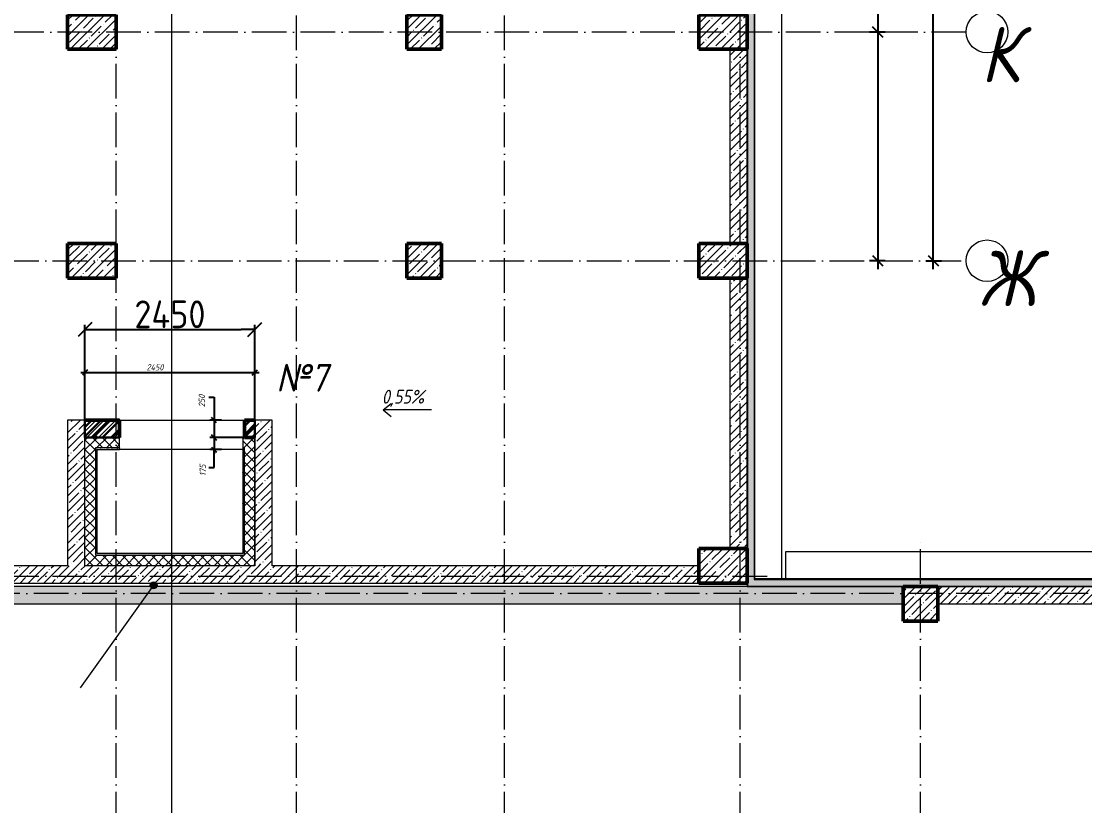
# Model space of a CAD drawing. Header units: millimetres. Extents: x -356862 to 418287, y 0 to 839748.
# Drawn here: x -337670 to -322335, y 465334 to 476652 of the extents above; entities that cross this region are included whole.
import ezdxf

# ---------------------------------------------------------------- set-up
doc = ezdxf.new("R2010")
doc.units = ezdxf.units.MM
doc.linetypes.add('50_200_ШТРИХ_1Т_ш5_п1_п1_', pattern=[700, 500, -100, 0, -100])
for name, color, linetype, lineweight in [('0) Кирпич подвал', 20, 'Continuous', 30), ('A-____-____-DIMS', 7, 'Continuous', 9), ('A-FLOR-____-OTLN', 7, 'Continuous', 9), ('A-WALL-____-MCUT', 7, 'Continuous', 13), ('A-WALL-____-MCUT-1', 7, 'Continuous', 9), ('A-WALL-____-MCUT-2', 7, 'Continuous', 50), ('A-WALL-____-MCUT-3', 7, 'Continuous', 9), ('A-WALL-____-OTLN', 7, 'Continuous', 9), ('A-WALL-____-PATT-1', 7, 'Continuous', 9), ('A-WALL-FNSH-MCUT-1', 7, 'Continuous', 9), ('G-____-____-DIMS', 7, 'Continuous', 9), ('G-____-____-TEXT', 7, 'Continuous', 9), ('S-COLS-____-MCUT', 7, 'Continuous', 50), ('S-COLS-____-OTLN', 7, 'Continuous', 9), ('S-GRID-____-IDEN', 7, 'Continuous', 9), ('S-GRID-____-OTLN-1', 7, '50_200_ШТРИХ_1Т_ш5_п1_п1_', 9)]:
    doc.layers.add(name, color=color, linetype=linetype, lineweight=lineweight)
for name, color, linetype, lineweight, true_color in [('A-WALL-____-OTLN-1', 7, 'Continuous', 9, 0x800000), ('A-WALL-____-PATT-2', 7, 'Continuous', 9, 0x787878), ('A-WALL-____-PATT-3', 9, 'Continuous', 9, 0x808080), ('G-____-____-SYMB-1', 9, 'Continuous', 9, 0x808080)]:
    doc.layers.add(name, color=color, linetype=linetype, lineweight=lineweight, true_color=true_color)
doc.styles.add('ISOCPEUR_I', font='isocpeui.ttf', dxfattribs={"width": 0.9, "height": 2.5})
doc.styles.add('ISOCPEUR_I_5', font='isocpeui.ttf', dxfattribs={"width": 0.85, "height": 2.1})
doc.styles.add('ISOCPEUR_I_7', font='isocpeui.ttf', dxfattribs={"width": 0.9, "height": 90})
doc.styles.add('СПДС', font='isocpeur.ttf', dxfattribs={"width": 0.9})
doc.dimstyles.new('ISO-1_8_0_9К_СРЕДНИЙ_Кладочные_1', dxfattribs={"dimscale": 304.8, "dimtxt": 89.638306, "dimasz": 0.246063, "dimexe": 0.19685, "dimexo": 0, "dimgap": 0, "dimtad": 1, "dimdec": 3, "dimrnd": 0.001, "dimdsep": 46, "dimtxsty": 'ISOCPEUR_I_7', "dimblk1": 'OBLIQUE', "dimblk2": 'OBLIQUE', "dimsah": 1, "dimcen": 0.09, "dimdle": 0.19685, "dimazin": 0, "dimtfac": 1, "dimtdec": 4, "dimtix": 1, "dimtmove": 0, "dimatfit": 3, "dimfxl": 1, "dimtvp": 1, "dimtolj": 1, "dimtzin": 0, "dimarcsym": 2})
doc.dimstyles.new('ISO-1_8_0_9К_СРЕДНИЙ_Кладочные_2', dxfattribs={"dimscale": 304.8, "dimtxt": 89.638306, "dimasz": 0.246063, "dimexe": 0.19685, "dimexo": 0, "dimgap": 0, "dimtad": 1, "dimdec": 3, "dimrnd": 0.001, "dimdsep": 46, "dimtxsty": 'ISOCPEUR_I_7', "dimblk1": 'OBLIQUE', "dimblk2": 'OBLIQUE', "dimsah": 1, "dimcen": 0.09, "dimdle": 0.19685, "dimazin": 0, "dimtfac": 1, "dimtdec": 4, "dimtix": 1, "dimtmove": 1, "dimatfit": 3, "dimfxl": 1, "dimtvp": 1, "dimtolj": 1, "dimtzin": 0, "dimarcsym": 2})
doc.dimstyles.new('ISO-2_5_0_9К_БОЛЬШОЙ_ОСИ', dxfattribs={"dimscale": 304.8, "dimtxt": 248.995294, "dimasz": 0.492126, "dimexe": 0.393701, "dimexo": 0, "dimgap": 0, "dimtad": 1, "dimdec": 0, "dimzin": 0, "dimdsep": 46, "dimtxsty": 'ISOCPEUR_I', "dimblk1": 'OBLIQUE', "dimblk2": 'OBLIQUE', "dimsah": 1, "dimcen": 0.09, "dimdle": 0.393701, "dimazin": 0, "dimtfac": 1, "dimtdec": 4, "dimtix": 1, "dimtmove": 0, "dimatfit": 3, "dimfxl": 1, "dimtvp": 1, "dimtolj": 1, "dimtzin": 0, "dimarcsym": 2})
doc.dimstyles.new('Размера А3', dxfattribs={"dimtxt": 200, "dimasz": 100, "dimexe": 70, "dimexo": 100, "dimgap": 20, "dimtad": 1, "dimdec": 0, "dimrnd": 10, "dimzin": 0, "dimdsep": 46, "dimtxsty": 'СПДС', "dimblk": 'ARROWHEAD_6', "dimcen": 1, "dimclrd": 256, "dimclre": 256, "dimclrt": 256, "dimazin": 0, "dimtfac": 1, "dimtdec": 0, "dimtmove": 2, "dimatfit": 3, "dimfxl": 1, "dimtolj": 1, "dimtzin": 0, "dimarcsym": 0})
pattern_1 = [(0, (-350751.34, 459015.94), (120.968, 69.841), [80.645, -161.29]), (120, (-350751.34, 459015.94), (-120.96808, 69.84086), [80.645, -161.29]), (60, (-350751.34, 459015.94), (-8e-05, 139.68186), [0, -161.29, 80.645, 0])]
pattern_2 = [(45, (-350751.34, 459015.94), (-114.04925, 114.04925), []), (45, (-350637.3, 459015.94), (-114.04925, 114.04925), [201.612, -40.322, 3.353, -36.97])]
pattern_3 = [(0, (-350751.343, 459015.94), (81.28, 20.32), [3.353, -57.607, 3.353, -57.607, -325.12]), (0, (-350751.343, 459015.94), (81.28, 20.32), [-121.92, 3.353, -118.567, 3.353, -57.607, -142.24]), (0, (-350751.343, 459015.94), (81.28, 20.32), [-304.8, 3.353, -37.287, 3.353, -98.247]), (120, (-350720.863, 459026.1), (-58.237636, 60.230545), [3.353, -57.607, 3.353, -57.607, -325.12]), (120, (-350720.863, 459026.1), (-58.237636, 60.230545), [-121.92, 3.353, -118.567, 3.353, -57.607, -142.24]), (120, (-350720.863, 459026.1), (-58.237636, 60.230545), [-304.8, 3.353, -37.287, 3.353, -98.247]), (240, (-350710.703, 459066.74), (-23.042364, -80.550545), [3.353, -57.607, 3.353, -57.607, -325.12]), (240, (-350710.703, 459066.74), (-23.042364, -80.550545), [-121.92, 3.353, -118.567, 3.353, -57.607, -142.24]), (240, (-350710.703, 459066.74), (-23.042364, -80.550545), [-304.8, 3.353, -37.287, 3.353, -98.247])]
pattern_4 = [(45, (-350751.34, 459015.94), (-70.7107, 70.7107), []), (135, (-350751.34, 459015.94), (-70.7107, -70.7107), [])]

# ---------------------------------------------------------------- blocks, each defined once
blk = doc.blocks.new('BSC_Колонна _Прямоугольная - 500х500-V107-АР1_Кладочный план подвала в осях 1-64_А-ГГ')
at = {"layer": 'S-COLS-____-OTLN'}
h = blk.add_hatch(dxfattribs=at)
h.set_pattern_fill('FP_119', color=256, style=0, pattern_type=2)
h.set_pattern_definition([(45, (-26050, -9231.04), (-114.04925, 114.04925), []), (45, (-25935.95, -9231.04), (-114.04925, 114.04925), [201.613, -40.323, 3.353, -36.97])])
h.paths.add_polyline_path([(-250, -250), (250, -250), (250, 250), (-250, 250)], flags=0)
at = {"layer": 'S-COLS-____-MCUT'}
for p, q in [((250, 250), (-250, 250)), ((-250, 250), (-250, -250)), ((250, -250), (250, 250)), ((-250, -250), (250, -250))]:
    blk.add_line(p, q, dxfattribs=at)
blk = doc.blocks.new('BSC_Колонна _Прямоугольная - 500х700-V112-АР1_Кладочный план подвала в осях 1-64_А-ГГ')
at = {"layer": 'S-COLS-____-OTLN'}
h = blk.add_hatch(dxfattribs=at)
h.set_pattern_fill('FP_124', color=256, style=0, pattern_type=2)
h.set_pattern_definition([(315, (-9781.04, 23200), (114.0493, 114.0493), []), (315, (-9781.04, 23085.95), (114.0493, 114.0493), [201.613, -40.323, 3.353, -36.97])])
h.paths.add_polyline_path([(-250, 350), (-250, -350), (250, -350), (250, 350)], flags=0)
at = {"layer": 'S-COLS-____-MCUT'}
for p, q in [((250, 350), (-250, 350)), ((-250, 350), (-250, -350)), ((250, -350), (250, 350)), ((-250, -350), (250, -350))]:
    blk.add_line(p, q, dxfattribs=at)
blk = doc.blocks.new('BSC_Колонна _Прямоугольная - 500х500-V113-АР1_Кладочный план подвала в осях 1-64_А-ГГ')
at = {"layer": 'S-COLS-____-OTLN'}
h = blk.add_hatch(dxfattribs=at)
h.set_pattern_fill('FP_125', color=256, style=0, pattern_type=2)
h.set_pattern_definition([(45, (-18890, -14181.04), (-114.0493, 114.0493), []), (45, (-18775.95, -14181.04), (-114.0493, 114.0493), [201.612, -40.322, 3.353, -36.97])])
h.paths.add_polyline_path([(-250, -250), (250, -250), (250, 250), (-250, 250)], flags=0)
at = {"layer": 'S-COLS-____-MCUT'}
for p, q in [((250, 250), (-250, 250)), ((-250, 250), (-250, -250)), ((250, -250), (250, 250)), ((-250, -250), (250, -250))]:
    blk.add_line(p, q, dxfattribs=at)
blk = doc.blocks.new('BSC_Колонна _Прямоугольная - 500х500-27170132-АР1_Кладочный план подвала в осях 1-64_А-ГГ')
at = {"layer": 'S-COLS-____-OTLN'}
h = blk.add_hatch(dxfattribs=at)
h.set_pattern_fill('FP_126', color=256, style=0, pattern_type=2)
h.set_pattern_definition([(45, (-18890, -17481.04), (-114.0493, 114.0493), []), (45, (-18775.95, -17481.04), (-114.0493, 114.0493), [201.612, -40.322, 3.353, -36.97])])
h.paths.add_polyline_path([(-250, -250), (250, -250), (250, 250), (-250, 250)], flags=0)
at = {"layer": 'S-COLS-____-MCUT'}
for p, q in [((250, 250), (-250, 250)), ((-250, 250), (-250, -250)), ((250, -250), (250, 250)), ((-250, -250), (250, -250))]:
    blk.add_line(p, q, dxfattribs=at)
blk = doc.blocks.new('BSC_Колонна _Прямоугольная - 500х700-V115-АР1_Кладочный план подвала в осях 1-64_А-ГГ')
at = {"layer": 'S-COLS-____-OTLN'}
h = blk.add_hatch(dxfattribs=at)
h.set_pattern_fill('FP_130', color=256, style=0, pattern_type=2)
h.set_pattern_definition([(315, (-17481.04, 23200), (114.04925, 114.04925), []), (315, (-17481.04, 23085.95), (114.04925, 114.04925), [201.613, -40.323, 3.353, -36.97])])
h.paths.add_polyline_path([(-250, -350), (250, -350), (250, 350), (-250, 350)], flags=0)
at = {"layer": 'S-COLS-____-MCUT'}
for p, q in [((250, 350), (-250, 350)), ((-250, 350), (-250, -350)), ((250, -350), (250, 350)), ((-250, -350), (250, -350))]:
    blk.add_line(p, q, dxfattribs=at)
blk = doc.blocks.new('BSC_Колонна _Прямоугольная - 500х700-V119-АР1_Кладочный план подвала в осях 1-64_А-ГГ')
at = {"layer": 'S-COLS-____-OTLN'}
h = blk.add_hatch(dxfattribs=at)
h.set_pattern_fill('FP_134', color=256, style=0, pattern_type=2)
h.set_pattern_definition([(315, (-17481.04, 14100), (114.0493, 114.0493), []), (315, (-17481.04, 13985.95), (114.0493, 114.0493), [201.612, -40.322, 3.353, -36.97])])
h.paths.add_polyline_path([(-250, 350), (-250, -350), (250, -350), (250, 350)], flags=0)
at = {"layer": 'S-COLS-____-MCUT'}
for p, q in [((250, 350), (-250, 350)), ((-250, 350), (-250, -350)), ((250, -350), (250, 350)), ((-250, -350), (250, -350))]:
    blk.add_line(p, q, dxfattribs=at)
blk = doc.blocks.new('BSC_Колонна _Прямоугольная - 500х700-V120-АР1_Кладочный план подвала в осях 1-64_А-ГГ')
at = {"layer": 'S-COLS-____-OTLN'}
h = blk.add_hatch(dxfattribs=at)
h.set_pattern_fill('FP_135', color=256, style=0, pattern_type=2)
h.set_pattern_definition([(315, (-14181.04, 23200), (114.04925, 114.04925), []), (315, (-14181.04, 23085.95), (114.04925, 114.04925), [201.613, -40.323, 3.353, -36.97])])
h.paths.add_polyline_path([(-250, -350), (250, -350), (250, 350), (-250, 350)], flags=0)
at = {"layer": 'S-COLS-____-MCUT'}
for p, q in [((250, 350), (-250, 350)), ((-250, 350), (-250, -350)), ((250, -350), (250, 350)), ((-250, -350), (250, -350))]:
    blk.add_line(p, q, dxfattribs=at)
blk = doc.blocks.new('BSC_Колонна _Прямоугольная - 500х700-V143-АР1_Кладочный план подвала в осях 1-64_А-ГГ')
at = {"layer": 'S-COLS-____-OTLN'}
h = blk.add_hatch(dxfattribs=at)
h.set_pattern_fill('FP_159', color=256, style=0, pattern_type=2)
h.set_pattern_definition([(315, (-14181.04, 14100), (114.0493, 114.0493), []), (315, (-14181.04, 13985.95), (114.0493, 114.0493), [201.612, -40.322, 3.353, -36.97])])
h.paths.add_polyline_path([(-250, 350), (-250, -350), (250, -350), (250, 350)], flags=0)
at = {"layer": 'S-COLS-____-MCUT'}
for p, q in [((250, 350), (-250, 350)), ((-250, 350), (-250, -350)), ((250, -350), (250, 350)), ((-250, -350), (250, -350))]:
    blk.add_line(p, q, dxfattribs=at)
blk = doc.blocks.new('Ось сетки - Круг_Ø6_00__ISO-2_5_0_9K_-25732049-АР1_Кладочный план подвала в осях 1-64_А-ГГ')
at = {"layer": 'S-GRID-____-IDEN'}
blk.add_circle((0, 0), 3, dxfattribs=at)
blk = doc.blocks.new('_Oblique')
at = {"color": 0, "linetype": 'ByBlock', "lineweight": -2}
blk.add_line((-0.5, -0.5), (0.5, 0.5), dxfattribs=at)
blk = doc.blocks.new('*D8148')
at = {"layer": 'A-____-____-DIMS', "color": 0, "lineweight": -2, "transparency": 16777216}
for p, q in [((-325319, 481917), (-325319, 476377)), ((-325213, 481797), (-325439, 481797)), ((-325213, 476497), (-325439, 476497))]:
    blk.add_line(p, q, dxfattribs=at)
at = {"layer": 'Defpoints', "color": 0, "transparency": 16777216}
for p in [(-325213, 481797), (-325319, 476497), (-325213, 476497)]:
    blk.add_point(p, dxfattribs=at)
at = {"layer": 'A-____-____-DIMS', "color": 0, "lineweight": -2, "transparency": 16777216, "xscale": 150, "yscale": 150, "zscale": 150}
for p, rotation in [((-325319, 481797), 90), ((-325319, 476497), 270)]:
    blk.add_blockref('_Oblique', p, dxfattribs=dict(at, rotation=rotation))
at = {"layer": 'A-____-____-DIMS', "color": 0, "transparency": 16777216, "insert": (-325320, 479147), "char_height": 2.5, "width": 758.48, "attachment_point": 5, "rotation": 90, "style": 'ISOCPEUR_I'}
blk.add_mtext('\\A1;5300', dxfattribs=at)
blk = doc.blocks.new('*D8149')
at = {"layer": 'A-____-____-DIMS', "color": 0, "lineweight": -2, "transparency": 16777216}
for p, q in [((-325319, 476617), (-325319, 473077)), ((-325213, 476497), (-325439, 476497)), ((-325213, 473197), (-325439, 473197))]:
    blk.add_line(p, q, dxfattribs=at)
at = {"layer": 'Defpoints', "color": 0, "transparency": 16777216}
for p in [(-325213, 476497), (-325319, 473197), (-325213, 473197)]:
    blk.add_point(p, dxfattribs=at)
at = {"layer": 'A-____-____-DIMS', "color": 0, "lineweight": -2, "transparency": 16777216, "xscale": 150, "yscale": 150, "zscale": 150}
for p, rotation in [((-325319, 476497), 90), ((-325319, 473197), 270)]:
    blk.add_blockref('_Oblique', p, dxfattribs=dict(at, rotation=rotation))
at = {"layer": 'A-____-____-DIMS', "color": 0, "transparency": 16777216, "insert": (-325320, 474847), "char_height": 2.5, "width": 758.48, "attachment_point": 5, "rotation": 90, "style": 'ISOCPEUR_I'}
blk.add_mtext('\\A1;3300', dxfattribs=at)
blk = doc.blocks.new('*D8150')
at = {"layer": 'A-____-____-DIMS', "color": 0, "lineweight": -2, "transparency": 16777216}
for p, q in [((-324519, 473077), (-324519, 506767)), ((-324625, 506647), (-324399, 506647)), ((-324625, 473197), (-324399, 473197))]:
    blk.add_line(p, q, dxfattribs=at)
at = {"layer": 'Defpoints', "color": 0, "transparency": 16777216}
for p in [(-324625, 506647), (-324519, 506647), (-324625, 473197)]:
    blk.add_point(p, dxfattribs=at)
at = {"layer": 'A-____-____-DIMS', "color": 0, "lineweight": -2, "transparency": 16777216, "xscale": 150, "yscale": 150, "zscale": 150}
for p, rotation in [((-324519, 506647), 90), ((-324519, 473197), 270)]:
    blk.add_blockref('_Oblique', p, dxfattribs=dict(at, rotation=rotation))
at = {"layer": 'A-____-____-DIMS', "color": 0, "transparency": 16777216, "insert": (-324520, 489922), "char_height": 2.5, "width": 971.08, "attachment_point": 5, "rotation": 90, "style": 'ISOCPEUR_I'}
blk.add_mtext('\\A1;33450', dxfattribs=at)
blk = doc.blocks.new('*D8163')
at = {"layer": 'A-____-____-DIMS', "color": 0, "lineweight": -2, "transparency": 16777216}
for p, q in [((-336811, 471584), (-334241, 471584)), ((-336751, 470897), (-336751, 471644)), ((-334301, 470897), (-334301, 471644))]:
    blk.add_line(p, q, dxfattribs=at)
at = {"layer": 'Defpoints', "color": 0, "transparency": 16777216}
for p in [(-334301, 471584), (-336751, 470897), (-334301, 470897)]:
    blk.add_point(p, dxfattribs=at)
at = {"layer": 'A-____-____-DIMS', "color": 0, "lineweight": -2, "transparency": 16777216, "xscale": 75, "yscale": 75, "zscale": 75, "rotation": 180}
blk.add_blockref('_Oblique', (-336751, 471584), dxfattribs=at)
at = {"layer": 'A-____-____-DIMS', "color": 0, "lineweight": -2, "transparency": 16777216, "xscale": 75, "yscale": 75, "zscale": 75}
blk.add_blockref('_Oblique', (-334301, 471584), dxfattribs=at)
at = {"layer": 'A-____-____-DIMS', "color": 0, "transparency": 16777216, "insert": (-335864, 471704), "char_height": 90, "width": 562.65, "attachment_point": 1, "line_spacing_factor": 1.149209, "style": 'ISOCPEUR_I_7'}
blk.add_mtext('\\A1;2450', dxfattribs=at)
blk = doc.blocks.new('*D8164')
at = {"layer": 'A-____-____-DIMS', "color": 0, "lineweight": -2, "transparency": 16777216}
for p, q in [((-334965, 471229), (-334890, 471229)), ((-334890, 471229), (-334890, 470897)), ((-334890, 470957), (-334890, 470587)), ((-334784, 470897), (-334950, 470897)), ((-334430, 470647), (-334950, 470647))]:
    blk.add_line(p, q, dxfattribs=at)
at = {"layer": 'Defpoints', "color": 0, "transparency": 16777216}
for p in [(-334784, 470897), (-334890, 470647), (-334430, 470647)]:
    blk.add_point(p, dxfattribs=at)
at = {"layer": 'A-____-____-DIMS', "color": 0, "lineweight": -2, "transparency": 16777216, "xscale": 75, "yscale": 75, "zscale": 75}
for p, rotation in [((-334890, 470897), 90), ((-334890, 470647), 270)]:
    blk.add_blockref('_Oblique', p, dxfattribs=dict(at, rotation=rotation))
at = {"layer": 'A-____-____-DIMS', "color": 0, "transparency": 16777216, "insert": (-335111, 471084), "char_height": 90, "width": 409.58, "attachment_point": 1, "rotation": 90, "line_spacing_factor": 1.149209, "style": 'ISOCPEUR_I_7'}
blk.add_mtext('\\A1;250', dxfattribs=at)
blk = doc.blocks.new('*D8165')
at = {"layer": 'A-____-____-DIMS', "color": 0, "lineweight": -2, "transparency": 16777216}
for p, q in [((-334430, 470647), (-334950, 470647)), ((-334890, 470707), (-334890, 470412)), ((-334784, 470472), (-334950, 470472)), ((-334890, 470215), (-334890, 470472)), ((-334965, 470215), (-334890, 470215))]:
    blk.add_line(p, q, dxfattribs=at)
at = {"layer": 'Defpoints', "color": 0, "transparency": 16777216}
for p in [(-334430, 470647), (-334890, 470472), (-334784, 470472)]:
    blk.add_point(p, dxfattribs=at)
at = {"layer": 'A-____-____-DIMS', "color": 0, "lineweight": -2, "transparency": 16777216, "xscale": 75, "yscale": 75, "zscale": 75}
for p, rotation in [((-334890, 470647), 90), ((-334890, 470472), 270)]:
    blk.add_blockref('_Oblique', p, dxfattribs=dict(at, rotation=rotation))
at = {"layer": 'A-____-____-DIMS', "color": 0, "transparency": 16777216, "insert": (-335097, 470091), "char_height": 90, "width": 368.21, "attachment_point": 1, "rotation": 90, "line_spacing_factor": 1.149209, "style": 'ISOCPEUR_I_7'}
blk.add_mtext('\\A1;175', dxfattribs=at)
blk = doc.blocks.new('ARROWHEAD_6')
at = {"color": 0, "linetype": 'Continuous'}
for p, q in [((0, 0), (-1, 0)), ((-0.5, -0.5), (0.5, 0.5))]:
    blk.add_line(p, q, dxfattribs=at)
blk = doc.blocks.new('*D8504')
at = {"lineweight": -2, "transparency": 16777216}
for p, q in [((-336751, 470997), (-336751, 472274)), ((-336551, 472204), (-334501, 472204)), ((-334301, 470997), (-334301, 472274))]:
    blk.add_line(p, q, dxfattribs=at)
at = {"layer": 'Defpoints', "color": 0, "transparency": 16777216}
for p in [(-334301, 472204), (-336751, 470897), (-334301, 470897)]:
    blk.add_point(p, dxfattribs=at)
at = {"lineweight": -2, "transparency": 16777216, "xscale": 200, "yscale": 200, "zscale": 200, "rotation": 180}
blk.add_blockref('ARROWHEAD_6', (-336751, 472204), dxfattribs=at)
at = {"lineweight": -2, "transparency": 16777216, "xscale": 200, "yscale": 200, "zscale": 200}
blk.add_blockref('ARROWHEAD_6', (-334301, 472204), dxfattribs=at)
at = {"lineweight": 25, "transparency": 16777216, "insert": (-335526, 472424), "char_height": 400, "attachment_point": 5, "style": 'СПДС'}
blk.add_mtext('\\A1;2450', dxfattribs=at)

msp = doc.modelspace()

# ---------------------------------------------------------------- hatches: boundary and pattern name
at = {"layer": '0) Кирпич подвал', "lineweight": 30}
h = msp.add_hatch(dxfattribs=at)
h.set_pattern_fill('ANSI31', color=256, scale=30)
h.paths.add_polyline_path([(-336751.3432, 470896.983), (-336251.3432, 470896.983), (-336251.3432, 470646.983), (-336751.3432, 470646.983)])
h.paths.add_polyline_path([(-334451.3432, 470896.983), (-334301.3432, 470896.983), (-334301.3432, 470646.983), (-334451.3432, 470646.983)])
at = {"layer": 'A-WALL-____-PATT-1'}
h = msp.add_hatch(dxfattribs=at)
h.set_pattern_fill('FP_91', color=256, style=0, pattern_type=2)
h.set_pattern_definition(pattern_1)
h.paths.add_polyline_path([(-327199.3432, 468598.983), (-327099.3432, 468598.983), (-327099.3432, 506848.983), (-327199.3432, 506848.983), (-327199.3432, 468606.983), (-327201.3432, 468606.983), (-327201.3432, 468598.983)], flags=0)
h = msp.add_hatch(dxfattribs=at)
h.set_pattern_fill('FP_1', color=256, style=0, pattern_type=2)
h.set_pattern_definition(pattern_2)
h.paths.add_polyline_path([(-327451.3432, 473446.983), (-327201.3432, 473446.983), (-327201.3432, 476246.983), (-327451.3432, 476246.983), (-327451.3432, 473510.6932)], flags=0)
h = msp.add_hatch(dxfattribs=at)
h.set_pattern_fill('FP_1', color=256, style=0, pattern_type=2)
h.set_pattern_definition(pattern_2)
h.paths.add_polyline_path([(-327201.3432, 469046.983), (-327201.3432, 472946.983), (-327451.3432, 472946.983), (-327451.3432, 469046.983)], flags=0)
h = msp.add_hatch(dxfattribs=at)
h.set_pattern_fill('FP_1', color=256, style=0, pattern_type=2)
h.set_pattern_definition(pattern_2)
h.paths.add_polyline_path([(-337001.3432, 468796.983), (-336751.3432, 468796.983), (-336751.3432, 470896.983), (-337001.3432, 470896.983), (-337001.3432, 470070.7123)], flags=0)
h = msp.add_hatch(dxfattribs=at)
h.set_pattern_fill('FP_1', color=256, style=0, pattern_type=2)
h.set_pattern_definition(pattern_2)
h.paths.add_polyline_path([(-334051.3432, 468796.983), (-334051.3432, 470896.983), (-334301.3432, 470896.983), (-334301.3432, 468796.983)], flags=0)
h = msp.add_hatch(dxfattribs=at)
h.set_pattern_fill('FP_3', color=256, style=0, pattern_type=2)
h.set_pattern_definition(pattern_4)
h.paths.add_polyline_path([(-336626.6852, 468796.983), (-336601.3432, 468796.983), (-336601.3432, 470646.983), (-336751.3432, 470646.983), (-336751.3432, 468796.983)], flags=0)
h = msp.add_hatch(dxfattribs=at)
h.set_pattern_fill('FP_3', color=256, style=0, pattern_type=2)
h.set_pattern_definition(pattern_4)
h.paths.add_polyline_path([(-334476.3432, 470496.983), (-334451.3432, 470496.983), (-334451.3432, 470646.983), (-334476.3432, 470646.983)], flags=0)
h.paths.add_polyline_path([(-336576.3432, 470496.983), (-336251.3432, 470496.983), (-336251.3432, 470646.983), (-336601.3432, 470646.983), (-336601.3432, 470496.983)], flags=0)
h = msp.add_hatch(dxfattribs=at)
h.set_pattern_fill('FP_3', color=256, style=0, pattern_type=2)
h.set_pattern_definition(pattern_4)
h.paths.add_polyline_path([(-334451.3432, 468796.983), (-334301.3432, 468796.983), (-334301.3432, 470646.983), (-334451.3432, 470646.983), (-334451.3432, 468946.983)], flags=0)
h = msp.add_hatch(dxfattribs=at)
h.set_pattern_fill('FP_3', color=256, style=0, pattern_type=2)
h.set_pattern_definition(pattern_4)
h.paths.add_polyline_path([(-334476.3432, 468796.983), (-334451.3432, 468796.983), (-334451.3432, 468946.983), (-336601.3432, 468946.983), (-336601.3432, 468796.983), (-336576.3432, 468796.983)], flags=0)
h = msp.add_hatch(dxfattribs=at)
h.set_pattern_fill('FP_1', color=256, style=0, pattern_type=2)
h.set_pattern_definition(pattern_2)
h.paths.add_polyline_path([(-328101.3432, 468546.983), (-327901.3432, 468546.983), (-327901.3432, 468796.983), (-340651.3432, 468796.983), (-340651.3432, 468546.983), (-329556.6723, 468546.983)], flags=0)
h = msp.add_hatch(dxfattribs=at)
h.set_pattern_fill('FP_1', color=256, style=0, pattern_type=2)
h.set_pattern_definition(pattern_2)
h.paths.add_polyline_path([(-326021.6659, 468246.983), (-324951.3432, 468246.983), (-324951.3432, 468496.983), (-345901.2011, 468496.983), (-345901.2011, 468246.983), (-327789.1691, 468246.983)], flags=0)
h.paths.add_polyline_path([(-347401.2011, 468246.983), (-347402.2011, 468496.983), (-350301.3432, 468496.983), (-350301.3432, 468246.983), (-347402.2011, 468246.983)], flags=0)
h.paths.add_polyline_path([(-351801.3432, 468246.983), (-351801.3432, 468496.983), (-352701.3432, 468496.983), (-352701.3432, 468246.983)], flags=0)
h = msp.add_hatch(dxfattribs=at)
h.set_pattern_fill('FP_91', color=256, style=0, pattern_type=2)
h.set_pattern_definition(pattern_1)
h.paths.add_polyline_path([(-276361.3432, 468496.983), (-276353.3432, 468496.983), (-276353.3432, 468598.983), (-327199.3432, 468598.983), (-327199.3432, 468498.983), (-276361.3432, 468498.983)], flags=0)
h = msp.add_hatch(dxfattribs=at)
h.set_pattern_fill('FP_1', color=256, style=0, pattern_type=2)
h.set_pattern_definition(pattern_2)
h.paths.add_polyline_path([(-321951.3432, 468246.983), (-321951.3432, 468496.983), (-324451.3432, 468496.983), (-324451.3432, 468246.983), (-322486.6594, 468246.983)], flags=0)
at = {"layer": 'A-WALL-____-PATT-2'}
h = msp.add_hatch(dxfattribs=at)
h.set_pattern_fill('FP_5', color=256, style=0, pattern_type=2)
h.set_pattern_definition([(45, (-350751.34, 459015.94), (-85.5366, 85.5366), []), (45, (-350694.32, 459015.94), (-85.5366, 85.5366), [])])
h.paths.add_polyline_path([(-336251.3432, 470646.983), (-336251.3432, 470896.983), (-336751.3432, 470896.983), (-336751.3432, 470646.983), (-336576.3432, 470646.983)], flags=0)
h.paths.add_polyline_path([(-334301.3432, 470646.983), (-334301.3432, 470896.983), (-334451.3432, 470896.983), (-334451.3432, 470646.983)], flags=0)
at = {"layer": 'A-WALL-____-PATT-3'}
h = msp.add_hatch(dxfattribs=at)
h.set_pattern_fill('FP_167', color=256, style=0, pattern_type=2)
h.set_pattern_definition(pattern_3)
h.paths.add_polyline_path([(-336601.3432, 468946.983), (-336576.3432, 468946.983), (-336576.3432, 470496.983), (-336601.3432, 470496.983), (-336601.3432, 470070.7123)], flags=0)
h = msp.add_hatch(dxfattribs=at)
h.set_pattern_fill('FP_167', color=256, style=0, pattern_type=2)
h.set_pattern_definition(pattern_3)
h.paths.add_polyline_path([(-336251.3432, 470471.983), (-336251.3432, 470496.983), (-336576.3432, 470496.983), (-336576.3432, 470471.983)], flags=0)
h = msp.add_hatch(dxfattribs=at)
h.set_pattern_fill('FP_167', color=256, style=0, pattern_type=2)
h.set_pattern_definition(pattern_3)
h.paths.add_polyline_path([(-334451.3432, 468946.983), (-334451.3432, 470496.983), (-334476.3432, 470496.983), (-334476.3432, 468946.983)], flags=0)
h = msp.add_hatch(dxfattribs=at)
h.set_pattern_fill('FP_167', color=256, style=0, pattern_type=2)
h.set_pattern_definition(pattern_3)
h.paths.add_polyline_path([(-334476.3432, 468946.983), (-334476.3432, 468971.983), (-336576.3432, 468971.983), (-336576.3432, 468946.983)], flags=0)
at = {"layer": 'G-____-____-TEXT'}
h = msp.add_hatch(color=256, dxfattribs=at)
edge = h.paths.add_edge_path(flags=0)
edge.add_arc((-335762.3789, 468515.142), 50, 0, 360)

# ---------------------------------------------------------------- linework, layer by layer
at = {"layer": '0) Кирпич подвал', "lineweight": 30}
for points in [[(-336751.3432, 470896.983), (-336251.3432, 470896.983), (-336251.3432, 470646.983), (-336751.3432, 470646.983)], [(-334451.3432, 470896.983), (-334301.3432, 470896.983), (-334301.3432, 470646.983), (-334451.3432, 470646.983)]]:
    msp.add_lwpolyline(points, close=True, dxfattribs=at)
at = {"layer": 'A-FLOR-____-OTLN'}
for p, q in [((-326701.3432, 468606.9215), (-326701.3432, 504368.6147)), ((-312451.3432, 468996.983), (-326651.3432, 468996.983)), ((-326651.3432, 468996.983), (-326651.3432, 468606.9136))]:
    msp.add_line(p, q, dxfattribs=at)
at = {"layer": 'A-WALL-____-MCUT'}
for p, q in [((-327099.3432, 506848.983), (-327099.3432, 468598.983)), ((-327091.3432, 468606.983), (-327091.3432, 506856.983)), ((-327099.3432, 468598.983), (-276353.3432, 468598.983)), ((-276361.3432, 468606.983), (-327091.3432, 468606.983))]:
    msp.add_line(p, q, dxfattribs=at)
at = {"layer": 'A-WALL-____-MCUT-1'}
for p, q in [((-327451.3432, 476246.983), (-327451.3432, 473446.983)), ((-327201.3432, 473446.983), (-327201.3432, 476246.983)), ((-327451.3432, 472946.983), (-327451.3432, 469046.983)), ((-327201.3432, 469046.983), (-327201.3432, 472946.983)), ((-337001.3432, 470896.983), (-337001.3432, 468796.983)), ((-336751.3432, 470896.983), (-337001.3432, 470896.983)), ((-336751.3432, 468796.983), (-336751.3432, 470896.983)), ((-334301.3432, 470896.983), (-334301.3432, 468796.983)), ((-334051.3432, 470896.983), (-334301.3432, 470896.983)), ((-334051.3432, 468796.983), (-334051.3432, 470896.983)), ((-336601.3432, 470646.983), (-336751.3432, 470646.983)), ((-336251.3432, 470646.983), (-336576.3432, 470646.983)), ((-337001.3432, 468796.983), (-340651.3432, 468796.983)), ((-334301.3432, 468796.983), (-336751.3432, 468796.983)), ((-327901.3432, 468796.983), (-334051.3432, 468796.983)), ((-324951.3432, 468496.983), (-345901.2011, 468496.983)), ((-340651.3432, 468546.983), (-327901.3432, 468546.983)), ((-321951.3432, 468496.983), (-324451.3432, 468496.983)), ((-345901.2011, 468246.983), (-324951.3432, 468246.983)), ((-324451.3432, 468246.983), (-321951.3432, 468246.983))]:
    msp.add_line(p, q, dxfattribs=at)
at = {"layer": 'A-WALL-____-MCUT-2'}
for p, q in [((-336251.3432, 470896.983), (-336751.3432, 470896.983)), ((-336251.3432, 470646.983), (-336251.3432, 470896.983)), ((-334301.3432, 470896.983), (-334451.3432, 470896.983)), ((-334451.3432, 470896.983), (-334451.3432, 470646.983)), ((-336601.3432, 470646.983), (-336576.3432, 470646.983)), ((-334451.3432, 470646.983), (-334301.3432, 470646.983))]:
    msp.add_line(p, q, dxfattribs=at)
at = {"layer": 'A-WALL-____-MCUT-3'}
for p, q in [((-327199.3432, 506748.983), (-327199.3432, 468496.983)), ((-336251.3432, 470496.983), (-336251.3432, 470646.983)), ((-334451.3432, 470646.983), (-334451.3432, 470646.983)), ((-334301.3432, 468796.983), (-334301.3432, 470646.983)), ((-336601.3432, 470496.983), (-336601.3432, 468946.983)), ((-336251.3432, 470496.983), (-336601.3432, 470496.983)), ((-334476.3432, 470496.983), (-334451.3432, 470496.983)), ((-334451.3432, 468946.983), (-334451.3432, 470496.983)), ((-336601.3432, 468946.983), (-334451.3432, 468946.983)), ((-327199.3432, 468598.983), (-327201.3432, 468598.983)), ((-327201.3432, 468546.983), (-327201.3432, 468498.983)), ((-327201.3432, 468498.983), (-276251.3432, 468498.983))]:
    msp.add_line(p, q, dxfattribs=at)
at = {"layer": 'A-WALL-____-OTLN'}
msp.add_line((-334476.3432, 470471.983), (-336251.3432, 470471.983), dxfattribs=at)
at = {"layer": 'A-WALL-____-OTLN-1'}
msp.add_line((-336251.3432, 470896.983), (-334451.3432, 470896.983), dxfattribs=at)
at = {"layer": 'A-WALL-FNSH-MCUT-1'}
for p, q in [((-334476.3432, 470646.983), (-334476.3432, 468971.983)), ((-334451.3432, 470646.983), (-334476.3432, 470646.983)), ((-336576.3432, 468971.983), (-336576.3432, 470471.983)), ((-336576.3432, 470471.983), (-336251.3432, 470471.983)), ((-336251.3432, 470471.983), (-336251.3432, 470496.983)), ((-334476.3432, 468971.983), (-336576.3432, 468971.983)), ((-327201.3432, 468498.983), (-327201.3432, 468496.983))]:
    msp.add_line(p, q, dxfattribs=at)
at = {"layer": 'G-____-____-DIMS'}
for p, q in [((-332453.5357, 471044.2158), (-332333.5357, 471136.295)), ((-332453.5357, 471044.2158), (-332333.5357, 470952.1366)), ((-331753.5357, 471044.2158), (-332453.5357, 471044.2158))]:
    msp.add_line(p, q, dxfattribs=at)
at = {"layer": 'G-____-____-SYMB-1'}
msp.add_line((-335505.0722, 509168.7729), (-335505.0722, 454093.4023), dxfattribs=at)
at = {"layer": 'G-____-____-TEXT'}
msp.add_line((-335762.3789, 468515.142), (-336818.4713, 467037.0101), dxfattribs=at)
msp.add_circle((-335762.3789, 468515.142), 50, dxfattribs=at)
at = {"layer": 'S-GRID-____-OTLN-1'}
for p, q in [((-336301.3432, 454533.3346), (-336301.3432, 508896.9006)), ((-333701.3432, 454533.3346), (-333701.3432, 508896.9006)), ((-330701.3432, 454533.3346), (-330701.3432, 508896.9006)), ((-327301.3432, 454533.3346), (-327301.3432, 508896.9006)), ((-324043.6041, 476496.983), (-355420.1134, 476496.983)), ((-355420.1134, 473196.983), (-324043.6041, 473196.983)), ((-324701.3432, 454533.3346), (-324701.3432, 469166.4803)), ((-355420.1134, 468646.983), (-326880.7425, 468646.983)), ((-246676.9366, 468396.983), (-355213.8729, 468396.983))]:
    msp.add_line(p, q, dxfattribs=at)

# ---------------------------------------------------------------- block references
at = {"layer": 'S-COLS-____-OTLN', "rotation": 89.9999999999999}
for name, p in [('BSC_Колонна _Прямоугольная - 500х700-V119-АР1_Кладочный план подвала в осях 1-64_А-ГГ', (-336651.3432, 476496.983)), ('BSC_Колонна _Прямоугольная - 500х700-V115-АР1_Кладочный план подвала в осях 1-64_А-ГГ', (-327551.3432, 476496.983)), ('BSC_Колонна _Прямоугольная - 500х700-V143-АР1_Кладочный план подвала в осях 1-64_А-ГГ', (-336651.3432, 473196.983)), ('BSC_Колонна _Прямоугольная - 500х700-V120-АР1_Кладочный план подвала в осях 1-64_А-ГГ', (-327551.3432, 473196.983)), ('BSC_Колонна _Прямоугольная - 500х700-V112-АР1_Кладочный план подвала в осях 1-64_А-ГГ', (-327551.3432, 468796.983))]:
    msp.add_blockref(name, p, dxfattribs=at)
at = {"layer": 'S-COLS-____-OTLN'}
for name, p in [('BSC_Колонна _Прямоугольная - 500х500-27170132-АР1_Кладочный план подвала в осях 1-64_А-ГГ', (-331861.3432, 476496.983)), ('BSC_Колонна _Прямоугольная - 500х500-V113-АР1_Кладочный план подвала в осях 1-64_А-ГГ', (-331861.3432, 473196.983)), ('BSC_Колонна _Прямоугольная - 500х500-V107-АР1_Кладочный план подвала в осях 1-64_А-ГГ', (-324701.3432, 468246.983))]:
    msp.add_blockref(name, p, dxfattribs=at)
at = {"layer": 'S-GRID-____-IDEN', "xscale": 99.99999999999993, "yscale": 99.99999999999993, "zscale": 99.99999999999993}
for p, rotation in [((-323743.6041, 476496.983), 89.9999999999998), ((-323743.6041, 473196.983), 269.9999999999996)]:
    msp.add_blockref('Ось сетки - Круг_Ø6_00__ISO-2_5_0_9K_-25732049-АР1_Кладочный план подвала в осях 1-64_А-ГГ', p, dxfattribs=dict(at, rotation=rotation))

# ---------------------------------------------------------------- texts
at = {"layer": 'G-____-____-DIMS', "insert": (-332471.0406, 471335.507), "char_height": 200, "width": 882.011763, "attachment_point": 1, "line_spacing_factor": 1.149209, "style": 'ISOCPEUR_I_5'}
msp.add_mtext('0,55%', dxfattribs=at)
at = {"layer": 'G-____-____-TEXT', "insert": (-333994.5732, 471708.5326), "char_height": 400, "width": 2763.416813, "attachment_point": 1, "style": 'ISOCPEUR_I'}
msp.add_mtext('№7', dxfattribs=at)
at = {"layer": 'S-GRID-____-IDEN', "char_height": 800, "attachment_point": 1, "style": 'ISOCPEUR_I'}
for s, insert, width in [('\\fISOCPEUR|b0|i1|c204|p34|;\\W.9;К', (-323836.4246, 476573.0588), 223.670812), ('\\fISOCPEUR|b0|i1|c204|p34|;\\W.9;Ж', (-323865.4336, 473343.6154), 281.392312)]:
    msp.add_mtext(s, dxfattribs=dict(at, insert=insert, width=width))

# ---------------------------------------------------------------- dimensions: what is measured, and where the dimension line sits
at = {"lineweight": 25}
dim = msp.add_linear_dim(base=(-334301.3432, 472203.9777), p1=(-336751.3432, 470896.983), p2=(-334301.3432, 470896.983), dimstyle='Размера А3', override={"dimtxt": 400, "dimasz": 200}, dxfattribs=at)
dim.commit()
dim.dimension.update_dxf_attribs({"geometry": '*D8504', "text_midpoint": (-335526.3432, 472423.9777)})
at = {"layer": 'A-____-____-DIMS'}
for base, p1, p2, override, picture, middle in [((-324518.8099, 506646.983), (-324624.876, 473196.983), (-324624.876, 506646.983), {"dimtxt": 400, "dimpost": '<>', "dimfxl": 33450}, '*D8150', (-324520.0599, 489921.983)), ((-325318.8099, 476496.983), (-325212.7439, 481796.983), (-325212.7439, 476496.983), {"dimtxt": 400, "dimpost": '<>', "dimfxl": 5300}, '*D8148', (-325320.0599, 479146.983)), ((-325318.8099, 473196.983), (-325212.7439, 476496.983), (-325212.7439, 473196.983), {"dimtxt": 400, "dimpost": '<>', "dimfxl": 3300}, '*D8149', (-325320.0599, 474846.983))]:
    dim = msp.add_linear_dim(base=base, p1=p1, p2=p2, angle=90, dimstyle='ISO-2_5_0_9К_БОЛЬШОЙ_ОСИ', override=override, dxfattribs=at)
    dim.commit()
    dim.dimension.update_dxf_attribs({"geometry": picture, "text_midpoint": middle})
dim = msp.add_linear_dim(base=(-334301.3432, 471584.0326), p1=(-336751.3432, 470896.983), p2=(-334301.3432, 470896.983), dimstyle='ISO-1_8_0_9К_СРЕДНИЙ_Кладочные_1', override={"dimtxt": 400, "dimpost": '<>', "dimfxl": 2450}, dxfattribs=at)
dim.commit()
dim.dimension.update_dxf_attribs({"geometry": '*D8163', "text_midpoint": (-335583.0097, 471584.0326), "dimtype": 160})
for base, p1, p2, override, picture, middle in [((-334890.2873, 470646.983), (-334784.2213, 470896.983), (-334429.9672, 470646.983), {"dimtxt": 400, "dimpost": '<>', "dimfxl": 433.585055}, '*D8164', (-335005.4494, 471228.8975)), ((-334890.2873, 470471.983), (-334429.9672, 470646.983), (-334784.2213, 470471.983), {"dimtxt": 400, "dimpost": '<>', "dimfxl": 395.1215}, '*D8165', (-335005.4494, 470215.1549))]:
    dim = msp.add_linear_dim(base=base, p1=p1, p2=p2, angle=90, dimstyle='ISO-1_8_0_9К_СРЕДНИЙ_Кладочные_2', override=override, dxfattribs=at)
    dim.commit()
    dim.dimension.update_dxf_attribs({"geometry": picture, "text_midpoint": middle, "dimtype": 160, "text_rotation": 90})

doc.saveas('drawing.dxf')
